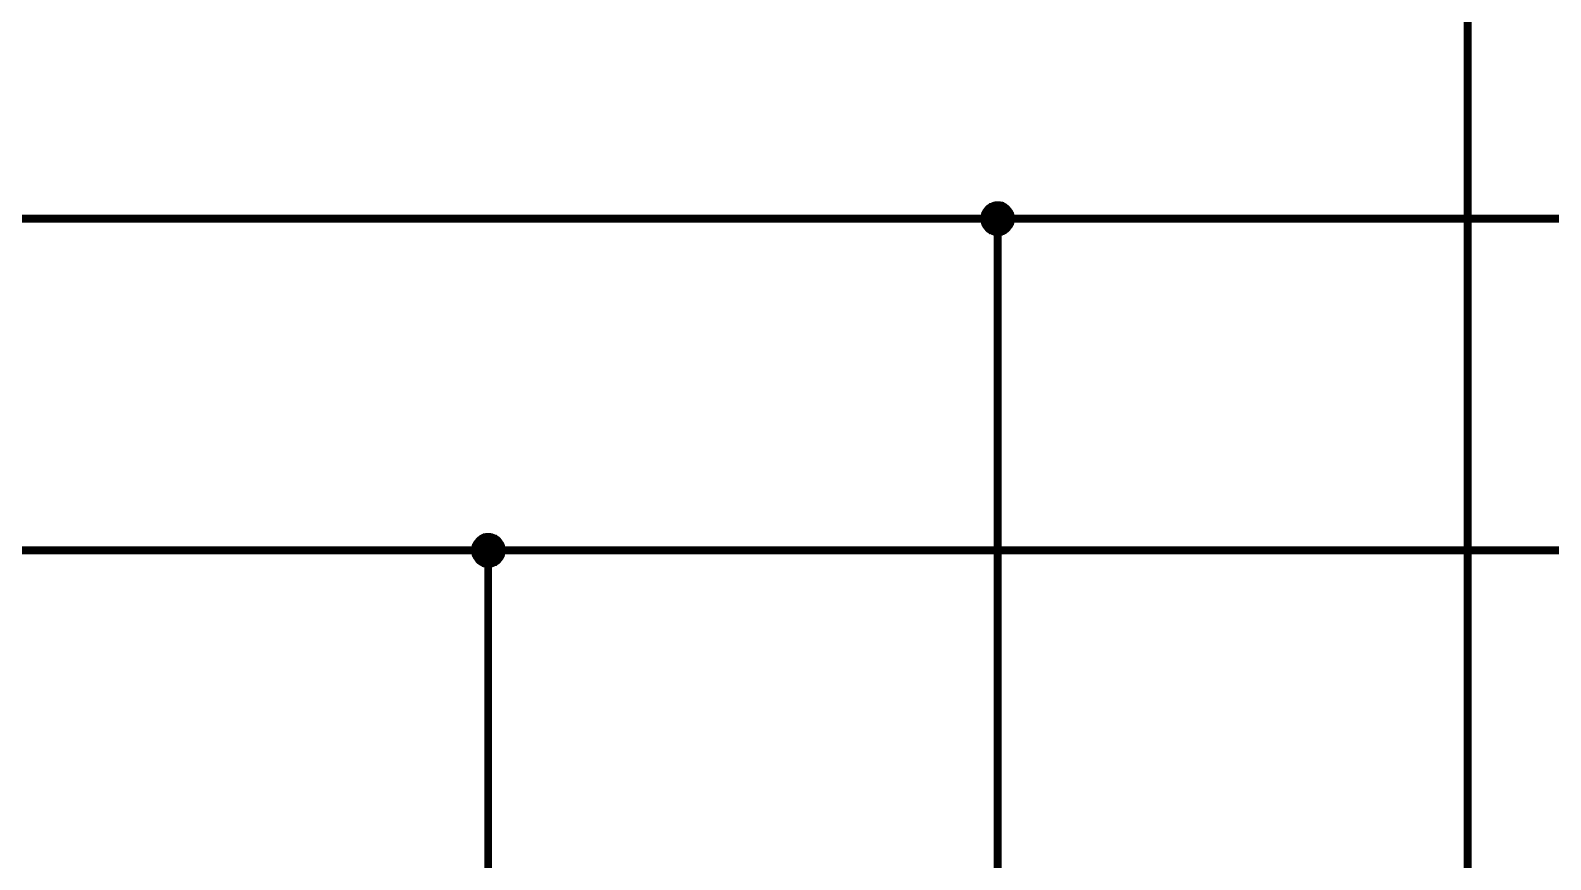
# Model space of a CAD drawing. Header units: millimetres. Extents: x 0 to 420, y 0 to 297.
# Drawn here: x 200.3 to 258.5, y 188.9 to 220.7 of the extents above; entities that cross this region are included whole.
import ezdxf

# ---------------------------------------------------------------- set-up
doc = ezdxf.new("R2010")
doc.units = ezdxf.units.MM
doc.header["$MEASUREMENT"] = 0
doc.layers.add('Sheet', color=255, linetype='Continuous')

msp = doc.modelspace()

# ---------------------------------------------------------------- linework, layer by layer
at = {"layer": 'Sheet', "color": 0}
for points, const_width in [([(255.315, 170.471), (255.315, 228.698)], 0.3), ([(236.824, 213.462), (236.824, 213.492), (236.824, 213.521), (236.824, 213.535), (236.838, 213.565), (236.838, 213.594), (236.853, 213.608), (236.853, 213.638), (236.868, 213.652), (236.868, 213.681), (236.882, 213.711), (236.897, 213.725), (236.911, 213.74), (236.926, 213.769), (236.94, 213.784), (236.955, 213.798), (236.97, 213.827), (236.984, 213.842), (236.999, 213.856), (237.028, 213.871), (237.043, 213.886), (237.072, 213.9), (237.086, 213.915), (237.115, 213.915), (237.13, 213.929), (237.159, 213.944), (237.174, 213.944), (237.203, 213.959), (237.232, 213.959), (237.261, 213.973), (237.276, 213.973), (237.305, 213.973), (237.334, 213.973)], 0.3), ([(236.824, 213.462), (236.824, 213.492), (236.824, 213.521), (236.824, 213.535), (236.838, 213.565), (236.838, 213.594), (236.853, 213.608), (236.853, 213.638), (236.868, 213.652), (236.868, 213.681), (236.882, 213.711), (236.897, 213.725), (236.911, 213.74), (236.926, 213.769), (236.94, 213.784), (236.955, 213.798), (236.97, 213.827), (236.984, 213.842), (236.999, 213.856), (237.028, 213.871), (237.043, 213.886), (237.072, 213.9), (237.086, 213.915), (237.115, 213.915), (237.13, 213.929), (237.159, 213.944), (237.174, 213.944), (237.203, 213.959), (237.232, 213.959), (237.261, 213.973), (237.276, 213.973), (237.305, 213.973), (237.334, 213.973)], 0.3), ([(236.824, 213.462), (236.824, 213.492), (236.824, 213.521), (236.824, 213.535), (236.838, 213.565), (236.838, 213.594), (236.853, 213.608), (236.853, 213.638), (236.868, 213.652), (236.868, 213.681), (236.882, 213.711), (236.897, 213.725), (236.911, 213.74), (236.926, 213.769), (236.94, 213.784), (236.955, 213.798), (236.97, 213.827), (236.984, 213.842), (236.999, 213.856), (237.028, 213.871), (237.043, 213.886), (237.072, 213.9), (237.086, 213.915), (237.115, 213.915), (237.13, 213.929), (237.159, 213.944), (237.174, 213.944), (237.203, 213.959), (237.232, 213.959), (237.261, 213.973), (237.276, 213.973), (237.305, 213.973), (237.334, 213.973)], 0.3), ([(236.824, 213.462), (236.824, 213.492), (236.824, 213.521), (236.824, 213.535), (236.838, 213.565), (236.838, 213.594), (236.853, 213.608), (236.853, 213.638), (236.868, 213.652), (236.868, 213.681), (236.882, 213.711), (236.897, 213.725), (236.911, 213.74), (236.926, 213.769), (236.94, 213.784), (236.955, 213.798), (236.97, 213.827), (236.984, 213.842), (236.999, 213.856), (237.028, 213.871), (237.043, 213.886), (237.072, 213.9), (237.086, 213.915), (237.115, 213.915), (237.13, 213.929), (237.159, 213.944), (237.174, 213.944), (237.203, 213.959), (237.232, 213.959), (237.261, 213.973), (237.276, 213.973), (237.305, 213.973), (237.334, 213.973)], 0.3), ([(236.824, 213.462), (236.824, 213.492), (236.824, 213.521), (236.824, 213.535), (236.838, 213.565), (236.838, 213.594), (236.853, 213.608), (236.853, 213.638), (236.868, 213.652), (236.868, 213.681), (236.882, 213.711), (236.897, 213.725), (236.911, 213.74), (236.926, 213.769), (236.94, 213.784), (236.955, 213.798), (236.97, 213.827), (236.984, 213.842), (236.999, 213.856), (237.028, 213.871), (237.043, 213.886), (237.072, 213.9), (237.086, 213.915), (237.115, 213.915), (237.13, 213.929), (237.159, 213.944), (237.174, 213.944), (237.203, 213.959), (237.232, 213.959), (237.261, 213.973), (237.276, 213.973), (237.305, 213.973), (237.334, 213.973)], 0.3), ([(236.824, 213.462), (236.824, 213.492), (236.824, 213.521), (236.824, 213.535), (236.838, 213.565), (236.838, 213.594), (236.853, 213.608), (236.853, 213.638), (236.868, 213.652), (236.868, 213.681), (236.882, 213.711), (236.897, 213.725), (236.911, 213.74), (236.926, 213.769), (236.94, 213.784), (236.955, 213.798), (236.97, 213.827), (236.984, 213.842), (236.999, 213.856), (237.028, 213.871), (237.043, 213.886), (237.072, 213.9), (237.086, 213.915), (237.115, 213.915), (237.13, 213.929), (237.159, 213.944), (237.174, 213.944), (237.203, 213.959), (237.232, 213.959), (237.261, 213.973), (237.276, 213.973), (237.305, 213.973), (237.334, 213.973)], 0.3), ([(237.334, 213.973), (237.334, 213.973)], 0.3), ([(237.334, 213.973), (237.363, 213.973), (237.393, 213.973), (237.407, 213.973), (237.436, 213.959), (237.465, 213.959), (237.48, 213.944), (237.509, 213.944), (237.524, 213.929), (237.553, 213.915), (237.568, 213.915), (237.597, 213.9), (237.611, 213.886), (237.626, 213.871), (237.655, 213.856), (237.67, 213.842), (237.684, 213.827), (237.699, 213.798), (237.713, 213.784), (237.728, 213.769), (237.743, 213.74), (237.757, 213.725), (237.772, 213.711), (237.786, 213.681), (237.786, 213.652), (237.801, 213.638), (237.801, 213.608), (237.815, 213.594), (237.815, 213.565), (237.83, 213.535), (237.83, 213.521), (237.83, 213.492), (237.83, 213.462)], 0.3), ([(237.334, 213.973), (237.334, 213.973)], 0.3), ([(237.334, 213.973), (237.363, 213.973), (237.393, 213.973), (237.407, 213.973), (237.436, 213.959), (237.465, 213.959), (237.48, 213.944), (237.509, 213.944), (237.524, 213.929), (237.553, 213.915), (237.568, 213.915), (237.597, 213.9), (237.611, 213.886), (237.626, 213.871), (237.655, 213.856), (237.67, 213.842), (237.684, 213.827), (237.699, 213.798), (237.713, 213.784), (237.728, 213.769), (237.743, 213.74), (237.757, 213.725), (237.772, 213.711), (237.786, 213.681), (237.786, 213.652), (237.801, 213.638), (237.801, 213.608), (237.815, 213.594), (237.815, 213.565), (237.83, 213.535), (237.83, 213.521), (237.83, 213.492), (237.83, 213.462)], 0.3), ([(237.334, 213.973), (237.334, 213.973)], 0.3), ([(237.334, 213.973), (237.363, 213.973), (237.393, 213.973), (237.407, 213.973), (237.436, 213.959), (237.465, 213.959), (237.48, 213.944), (237.509, 213.944), (237.524, 213.929), (237.553, 213.915), (237.568, 213.915), (237.597, 213.9), (237.611, 213.886), (237.626, 213.871), (237.655, 213.856), (237.67, 213.842), (237.684, 213.827), (237.699, 213.798), (237.713, 213.784), (237.728, 213.769), (237.743, 213.74), (237.757, 213.725), (237.772, 213.711), (237.786, 213.681), (237.786, 213.652), (237.801, 213.638), (237.801, 213.608), (237.815, 213.594), (237.815, 213.565), (237.83, 213.535), (237.83, 213.521), (237.83, 213.492), (237.83, 213.462)], 0.3), ([(237.334, 213.973), (237.334, 213.973)], 0.3), ([(237.334, 213.973), (237.363, 213.973), (237.393, 213.973), (237.407, 213.973), (237.436, 213.959), (237.465, 213.959), (237.48, 213.944), (237.509, 213.944), (237.524, 213.929), (237.553, 213.915), (237.568, 213.915), (237.597, 213.9), (237.611, 213.886), (237.626, 213.871), (237.655, 213.856), (237.67, 213.842), (237.684, 213.827), (237.699, 213.798), (237.713, 213.784), (237.728, 213.769), (237.743, 213.74), (237.757, 213.725), (237.772, 213.711), (237.786, 213.681), (237.786, 213.652), (237.801, 213.638), (237.801, 213.608), (237.815, 213.594), (237.815, 213.565), (237.83, 213.535), (237.83, 213.521), (237.83, 213.492), (237.83, 213.462)], 0.3), ([(237.334, 213.973), (237.334, 213.973)], 0.3), ([(237.334, 213.973), (237.363, 213.973), (237.393, 213.973), (237.407, 213.973), (237.436, 213.959), (237.465, 213.959), (237.48, 213.944), (237.509, 213.944), (237.524, 213.929), (237.553, 213.915), (237.568, 213.915), (237.597, 213.9), (237.611, 213.886), (237.626, 213.871), (237.655, 213.856), (237.67, 213.842), (237.684, 213.827), (237.699, 213.798), (237.713, 213.784), (237.728, 213.769), (237.743, 213.74), (237.757, 213.725), (237.772, 213.711), (237.786, 213.681), (237.786, 213.652), (237.801, 213.638), (237.801, 213.608), (237.815, 213.594), (237.815, 213.565), (237.83, 213.535), (237.83, 213.521), (237.83, 213.492), (237.83, 213.462)], 0.3), ([(237.334, 213.973), (237.334, 213.973)], 0.3), ([(237.334, 213.973), (237.363, 213.973), (237.393, 213.973), (237.407, 213.973), (237.436, 213.959), (237.465, 213.959), (237.48, 213.944), (237.509, 213.944), (237.524, 213.929), (237.553, 213.915), (237.568, 213.915), (237.597, 213.9), (237.611, 213.886), (237.626, 213.871), (237.655, 213.856), (237.67, 213.842), (237.684, 213.827), (237.699, 213.798), (237.713, 213.784), (237.728, 213.769), (237.743, 213.74), (237.757, 213.725), (237.772, 213.711), (237.786, 213.681), (237.786, 213.652), (237.801, 213.638), (237.801, 213.608), (237.815, 213.594), (237.815, 213.565), (237.83, 213.535), (237.83, 213.521), (237.83, 213.492), (237.83, 213.462)], 0.3), ([(167.232, 213.462), (237.334, 213.462)], 0.3), ([(237.334, 212.952), (237.305, 212.952), (237.276, 212.952), (237.261, 212.952), (237.232, 212.966), (237.203, 212.966), (237.174, 212.981), (237.159, 212.981), (237.13, 212.995), (237.115, 213.01), (237.086, 213.01), (237.072, 213.025), (237.043, 213.039), (237.028, 213.054), (236.999, 213.068), (236.984, 213.083), (236.97, 213.098), (236.955, 213.127), (236.94, 213.141), (236.926, 213.156), (236.911, 213.185), (236.897, 213.2), (236.882, 213.214), (236.868, 213.244), (236.868, 213.273), (236.853, 213.287), (236.853, 213.317), (236.838, 213.331), (236.838, 213.36), (236.824, 213.389), (236.824, 213.404), (236.824, 213.433), (236.824, 213.462)], 0.3), ([(236.824, 213.462), (236.824, 213.462)], 0.3), ([(237.334, 212.952), (237.305, 212.952), (237.276, 212.952), (237.261, 212.952), (237.232, 212.966), (237.203, 212.966), (237.174, 212.981), (237.159, 212.981), (237.13, 212.995), (237.115, 213.01), (237.086, 213.01), (237.072, 213.025), (237.043, 213.039), (237.028, 213.054), (236.999, 213.068), (236.984, 213.083), (236.97, 213.098), (236.955, 213.127), (236.94, 213.141), (236.926, 213.156), (236.911, 213.185), (236.897, 213.2), (236.882, 213.214), (236.868, 213.244), (236.868, 213.273), (236.853, 213.287), (236.853, 213.317), (236.838, 213.331), (236.838, 213.36), (236.824, 213.389), (236.824, 213.404), (236.824, 213.433), (236.824, 213.462)], 0.3), ([(236.824, 213.462), (236.824, 213.462)], 0.3), ([(237.334, 212.952), (237.305, 212.952), (237.276, 212.952), (237.261, 212.952), (237.232, 212.966), (237.203, 212.966), (237.174, 212.981), (237.159, 212.981), (237.13, 212.995), (237.115, 213.01), (237.086, 213.01), (237.072, 213.025), (237.043, 213.039), (237.028, 213.054), (236.999, 213.068), (236.984, 213.083), (236.97, 213.098), (236.955, 213.127), (236.94, 213.141), (236.926, 213.156), (236.911, 213.185), (236.897, 213.2), (236.882, 213.214), (236.868, 213.244), (236.868, 213.273), (236.853, 213.287), (236.853, 213.317), (236.838, 213.331), (236.838, 213.36), (236.824, 213.389), (236.824, 213.404), (236.824, 213.433), (236.824, 213.462)], 0.3), ([(236.824, 213.462), (236.824, 213.462)], 0.3), ([(237.334, 212.952), (237.305, 212.952), (237.276, 212.952), (237.261, 212.952), (237.232, 212.966), (237.203, 212.966), (237.174, 212.981), (237.159, 212.981), (237.13, 212.995), (237.115, 213.01), (237.086, 213.01), (237.072, 213.025), (237.043, 213.039), (237.028, 213.054), (236.999, 213.068), (236.984, 213.083), (236.97, 213.098), (236.955, 213.127), (236.94, 213.141), (236.926, 213.156), (236.911, 213.185), (236.897, 213.2), (236.882, 213.214), (236.868, 213.244), (236.868, 213.273), (236.853, 213.287), (236.853, 213.317), (236.838, 213.331), (236.838, 213.36), (236.824, 213.389), (236.824, 213.404), (236.824, 213.433), (236.824, 213.462)], 0.3), ([(236.824, 213.462), (236.824, 213.462)], 0.3), ([(237.334, 212.952), (237.305, 212.952), (237.276, 212.952), (237.261, 212.952), (237.232, 212.966), (237.203, 212.966), (237.174, 212.981), (237.159, 212.981), (237.13, 212.995), (237.115, 213.01), (237.086, 213.01), (237.072, 213.025), (237.043, 213.039), (237.028, 213.054), (236.999, 213.068), (236.984, 213.083), (236.97, 213.098), (236.955, 213.127), (236.94, 213.141), (236.926, 213.156), (236.911, 213.185), (236.897, 213.2), (236.882, 213.214), (236.868, 213.244), (236.868, 213.273), (236.853, 213.287), (236.853, 213.317), (236.838, 213.331), (236.838, 213.36), (236.824, 213.389), (236.824, 213.404), (236.824, 213.433), (236.824, 213.462)], 0.3), ([(236.824, 213.462), (236.824, 213.462)], 0.3), ([(237.334, 212.952), (237.305, 212.952), (237.276, 212.952), (237.261, 212.952), (237.232, 212.966), (237.203, 212.966), (237.174, 212.981), (237.159, 212.981), (237.13, 212.995), (237.115, 213.01), (237.086, 213.01), (237.072, 213.025), (237.043, 213.039), (237.028, 213.054), (236.999, 213.068), (236.984, 213.083), (236.97, 213.098), (236.955, 213.127), (236.94, 213.141), (236.926, 213.156), (236.911, 213.185), (236.897, 213.2), (236.882, 213.214), (236.868, 213.244), (236.868, 213.273), (236.853, 213.287), (236.853, 213.317), (236.838, 213.331), (236.838, 213.36), (236.824, 213.389), (236.824, 213.404), (236.824, 213.433), (236.824, 213.462)], 0.3), ([(236.824, 213.462), (236.824, 213.462)], 0.3), ([(236.824, 213.462), (236.824, 213.492), (236.824, 213.521), (236.824, 213.535), (236.838, 213.565), (236.838, 213.594), (236.853, 213.608), (236.853, 213.638), (236.868, 213.652), (236.868, 213.681), (236.882, 213.711), (236.897, 213.725), (236.911, 213.74), (236.926, 213.769), (236.94, 213.784), (236.955, 213.798), (236.97, 213.827), (236.984, 213.842), (236.999, 213.856), (237.028, 213.871), (237.043, 213.886), (237.072, 213.9), (237.086, 213.915), (237.115, 213.915), (237.13, 213.929), (237.159, 213.944), (237.174, 213.944), (237.203, 213.959), (237.232, 213.959), (237.261, 213.973), (237.276, 213.973), (237.305, 213.973), (237.334, 213.973)], 0.0991), ([(236.824, 213.462), (236.824, 213.492), (236.824, 213.521), (236.824, 213.535), (236.838, 213.565), (236.838, 213.594), (236.853, 213.608), (236.853, 213.638), (236.868, 213.652), (236.868, 213.681), (236.882, 213.711), (236.897, 213.725), (236.911, 213.74), (236.926, 213.769), (236.94, 213.784), (236.955, 213.798), (236.97, 213.827), (236.984, 213.842), (236.999, 213.856), (237.028, 213.871), (237.043, 213.886), (237.072, 213.9), (237.086, 213.915), (237.115, 213.915), (237.13, 213.929), (237.159, 213.944), (237.174, 213.944), (237.203, 213.959), (237.232, 213.959), (237.261, 213.973), (237.276, 213.973), (237.305, 213.973), (237.334, 213.973)], 0.0991), ([(237.334, 212.952), (237.305, 212.952), (237.276, 212.952), (237.261, 212.952), (237.232, 212.966), (237.203, 212.966), (237.174, 212.981), (237.159, 212.981), (237.13, 212.995), (237.115, 213.01), (237.086, 213.01), (237.072, 213.025), (237.043, 213.039), (237.028, 213.054), (236.999, 213.068), (236.984, 213.083), (236.97, 213.098), (236.955, 213.127), (236.94, 213.141), (236.926, 213.156), (236.911, 213.185), (236.897, 213.2), (236.882, 213.214), (236.868, 213.244), (236.868, 213.273), (236.853, 213.287), (236.853, 213.317), (236.838, 213.331), (236.838, 213.36), (236.824, 213.389), (236.824, 213.404), (236.824, 213.433), (236.824, 213.462)], 0.0991), ([(236.824, 213.462), (236.824, 213.462)], 0.0991), ([(237.334, 212.952), (237.305, 212.952), (237.276, 212.952), (237.261, 212.952), (237.232, 212.966), (237.203, 212.966), (237.174, 212.981), (237.159, 212.981), (237.13, 212.995), (237.115, 213.01), (237.086, 213.01), (237.072, 213.025), (237.043, 213.039), (237.028, 213.054), (236.999, 213.068), (236.984, 213.083), (236.97, 213.098), (236.955, 213.127), (236.94, 213.141), (236.926, 213.156), (236.911, 213.185), (236.897, 213.2), (236.882, 213.214), (236.868, 213.244), (236.868, 213.273), (236.853, 213.287), (236.853, 213.317), (236.838, 213.331), (236.838, 213.36), (236.824, 213.389), (236.824, 213.404), (236.824, 213.433), (236.824, 213.462)], 0.0991), ([(236.824, 213.462), (236.824, 213.462)], 0.0991), ([(237.83, 213.462), (237.83, 213.433), (237.83, 213.404), (237.83, 213.389), (237.815, 213.36), (237.815, 213.331), (237.801, 213.317), (237.801, 213.287), (237.786, 213.273), (237.786, 213.244), (237.772, 213.214), (237.757, 213.2), (237.743, 213.185), (237.728, 213.156), (237.713, 213.141), (237.699, 213.127), (237.684, 213.098), (237.67, 213.083), (237.655, 213.068), (237.626, 213.054), (237.611, 213.039), (237.597, 213.025), (237.568, 213.01), (237.553, 213.01), (237.524, 212.995), (237.509, 212.981), (237.48, 212.981), (237.465, 212.966), (237.436, 212.966), (237.407, 212.952), (237.393, 212.952), (237.363, 212.952), (237.334, 212.952)], 0.3), ([(237.334, 170.471), (237.334, 213.462), (325.126, 213.462)], 0.3), ([(237.83, 213.462), (237.83, 213.433), (237.83, 213.404), (237.83, 213.389), (237.815, 213.36), (237.815, 213.331), (237.801, 213.317), (237.801, 213.287), (237.786, 213.273), (237.786, 213.244), (237.772, 213.214), (237.757, 213.2), (237.743, 213.185), (237.728, 213.156), (237.713, 213.141), (237.699, 213.127), (237.684, 213.098), (237.67, 213.083), (237.655, 213.068), (237.626, 213.054), (237.611, 213.039), (237.597, 213.025), (237.568, 213.01), (237.553, 213.01), (237.524, 212.995), (237.509, 212.981), (237.48, 212.981), (237.465, 212.966), (237.436, 212.966), (237.407, 212.952), (237.393, 212.952), (237.363, 212.952), (237.334, 212.952)], 0.3), ([(237.83, 213.462), (237.83, 213.433), (237.83, 213.404), (237.83, 213.389), (237.815, 213.36), (237.815, 213.331), (237.801, 213.317), (237.801, 213.287), (237.786, 213.273), (237.786, 213.244), (237.772, 213.214), (237.757, 213.2), (237.743, 213.185), (237.728, 213.156), (237.713, 213.141), (237.699, 213.127), (237.684, 213.098), (237.67, 213.083), (237.655, 213.068), (237.626, 213.054), (237.611, 213.039), (237.597, 213.025), (237.568, 213.01), (237.553, 213.01), (237.524, 212.995), (237.509, 212.981), (237.48, 212.981), (237.465, 212.966), (237.436, 212.966), (237.407, 212.952), (237.393, 212.952), (237.363, 212.952), (237.334, 212.952)], 0.3), ([(237.83, 213.462), (237.83, 213.433), (237.83, 213.404), (237.83, 213.389), (237.815, 213.36), (237.815, 213.331), (237.801, 213.317), (237.801, 213.287), (237.786, 213.273), (237.786, 213.244), (237.772, 213.214), (237.757, 213.2), (237.743, 213.185), (237.728, 213.156), (237.713, 213.141), (237.699, 213.127), (237.684, 213.098), (237.67, 213.083), (237.655, 213.068), (237.626, 213.054), (237.611, 213.039), (237.597, 213.025), (237.568, 213.01), (237.553, 213.01), (237.524, 212.995), (237.509, 212.981), (237.48, 212.981), (237.465, 212.966), (237.436, 212.966), (237.407, 212.952), (237.393, 212.952), (237.363, 212.952), (237.334, 212.952)], 0.3), ([(237.83, 213.462), (237.83, 213.433), (237.83, 213.404), (237.83, 213.389), (237.815, 213.36), (237.815, 213.331), (237.801, 213.317), (237.801, 213.287), (237.786, 213.273), (237.786, 213.244), (237.772, 213.214), (237.757, 213.2), (237.743, 213.185), (237.728, 213.156), (237.713, 213.141), (237.699, 213.127), (237.684, 213.098), (237.67, 213.083), (237.655, 213.068), (237.626, 213.054), (237.611, 213.039), (237.597, 213.025), (237.568, 213.01), (237.553, 213.01), (237.524, 212.995), (237.509, 212.981), (237.48, 212.981), (237.465, 212.966), (237.436, 212.966), (237.407, 212.952), (237.393, 212.952), (237.363, 212.952), (237.334, 212.952)], 0.3), ([(237.83, 213.462), (237.83, 213.433), (237.83, 213.404), (237.83, 213.389), (237.815, 213.36), (237.815, 213.331), (237.801, 213.317), (237.801, 213.287), (237.786, 213.273), (237.786, 213.244), (237.772, 213.214), (237.757, 213.2), (237.743, 213.185), (237.728, 213.156), (237.713, 213.141), (237.699, 213.127), (237.684, 213.098), (237.67, 213.083), (237.655, 213.068), (237.626, 213.054), (237.611, 213.039), (237.597, 213.025), (237.568, 213.01), (237.553, 213.01), (237.524, 212.995), (237.509, 212.981), (237.48, 212.981), (237.465, 212.966), (237.436, 212.966), (237.407, 212.952), (237.393, 212.952), (237.363, 212.952), (237.334, 212.952)], 0.3), ([(237.334, 213.973), (237.334, 213.973)], 0.0991), ([(237.334, 213.973), (237.363, 213.973), (237.393, 213.973), (237.407, 213.973), (237.436, 213.959), (237.465, 213.959), (237.48, 213.944), (237.509, 213.944), (237.524, 213.929), (237.553, 213.915), (237.568, 213.915), (237.597, 213.9), (237.611, 213.886), (237.626, 213.871), (237.655, 213.856), (237.67, 213.842), (237.684, 213.827), (237.699, 213.798), (237.713, 213.784), (237.728, 213.769), (237.743, 213.74), (237.757, 213.725), (237.772, 213.711), (237.786, 213.681), (237.786, 213.652), (237.801, 213.638), (237.801, 213.608), (237.815, 213.594), (237.815, 213.565), (237.83, 213.535), (237.83, 213.521), (237.83, 213.492), (237.83, 213.462)], 0.0991), ([(237.334, 213.973), (237.334, 213.973)], 0.0991), ([(237.334, 213.973), (237.363, 213.973), (237.393, 213.973), (237.407, 213.973), (237.436, 213.959), (237.465, 213.959), (237.48, 213.944), (237.509, 213.944), (237.524, 213.929), (237.553, 213.915), (237.568, 213.915), (237.597, 213.9), (237.611, 213.886), (237.626, 213.871), (237.655, 213.856), (237.67, 213.842), (237.684, 213.827), (237.699, 213.798), (237.713, 213.784), (237.728, 213.769), (237.743, 213.74), (237.757, 213.725), (237.772, 213.711), (237.786, 213.681), (237.786, 213.652), (237.801, 213.638), (237.801, 213.608), (237.815, 213.594), (237.815, 213.565), (237.83, 213.535), (237.83, 213.521), (237.83, 213.492), (237.83, 213.462)], 0.0991), ([(237.83, 213.462), (237.83, 213.433), (237.83, 213.404), (237.83, 213.389), (237.815, 213.36), (237.815, 213.331), (237.801, 213.317), (237.801, 213.287), (237.786, 213.273), (237.786, 213.244), (237.772, 213.214), (237.757, 213.2), (237.743, 213.185), (237.728, 213.156), (237.713, 213.141), (237.699, 213.127), (237.684, 213.098), (237.67, 213.083), (237.655, 213.068), (237.626, 213.054), (237.611, 213.039), (237.597, 213.025), (237.568, 213.01), (237.553, 213.01), (237.524, 212.995), (237.509, 212.981), (237.48, 212.981), (237.465, 212.966), (237.436, 212.966), (237.407, 212.952), (237.393, 212.952), (237.363, 212.952), (237.334, 212.952)], 0.0991), ([(237.83, 213.462), (237.83, 213.433), (237.83, 213.404), (237.83, 213.389), (237.815, 213.36), (237.815, 213.331), (237.801, 213.317), (237.801, 213.287), (237.786, 213.273), (237.786, 213.244), (237.772, 213.214), (237.757, 213.2), (237.743, 213.185), (237.728, 213.156), (237.713, 213.141), (237.699, 213.127), (237.684, 213.098), (237.67, 213.083), (237.655, 213.068), (237.626, 213.054), (237.611, 213.039), (237.597, 213.025), (237.568, 213.01), (237.553, 213.01), (237.524, 212.995), (237.509, 212.981), (237.48, 212.981), (237.465, 212.966), (237.436, 212.966), (237.407, 212.952), (237.393, 212.952), (237.363, 212.952), (237.334, 212.952)], 0.0991), ([(237.83, 213.462), (237.83, 213.462), (237.83, 213.462), (237.83, 213.462), (237.83, 213.462), (237.83, 213.462), (237.83, 213.462), (237.83, 213.462), (237.83, 213.462), (237.83, 213.462), (237.83, 213.462), (237.83, 213.462), (237.83, 213.462), (237.83, 213.462), (237.83, 213.462), (237.83, 213.462), (237.83, 213.462), (237.83, 213.462), (237.83, 213.462), (237.83, 213.462), (237.83, 213.462), (237.83, 213.462), (237.83, 213.462), (237.83, 213.462), (237.83, 213.462), (237.83, 213.462), (237.83, 213.462), (237.83, 213.462), (237.83, 213.462), (237.83, 213.462), (237.83, 213.462), (237.83, 213.462), (237.83, 213.462)], 0.3), ([(237.83, 213.462), (237.83, 213.462)], 0.3), ([(237.83, 213.462), (237.83, 213.462), (237.83, 213.462), (237.83, 213.462), (237.83, 213.462), (237.83, 213.462), (237.83, 213.462), (237.83, 213.462), (237.83, 213.462), (237.83, 213.462), (237.83, 213.462), (237.83, 213.462), (237.83, 213.462), (237.83, 213.462), (237.83, 213.462), (237.83, 213.462), (237.83, 213.462), (237.83, 213.462), (237.83, 213.462), (237.83, 213.462), (237.83, 213.462), (237.83, 213.462), (237.83, 213.462), (237.83, 213.462), (237.83, 213.462), (237.83, 213.462), (237.83, 213.462), (237.83, 213.462), (237.83, 213.462), (237.83, 213.462), (237.83, 213.462), (237.83, 213.462), (237.83, 213.462)], 0.3), ([(237.83, 213.462), (237.83, 213.462)], 0.3), ([(237.83, 213.462), (237.83, 213.462), (237.83, 213.462), (237.83, 213.462), (237.83, 213.462), (237.83, 213.462), (237.83, 213.462), (237.83, 213.462), (237.83, 213.462), (237.83, 213.462), (237.83, 213.462), (237.83, 213.462), (237.83, 213.462), (237.83, 213.462), (237.83, 213.462), (237.83, 213.462), (237.83, 213.462), (237.83, 213.462), (237.83, 213.462), (237.83, 213.462), (237.83, 213.462), (237.83, 213.462), (237.83, 213.462), (237.83, 213.462), (237.83, 213.462), (237.83, 213.462), (237.83, 213.462), (237.83, 213.462), (237.83, 213.462), (237.83, 213.462), (237.83, 213.462), (237.83, 213.462), (237.83, 213.462)], 0.3), ([(237.83, 213.462), (237.83, 213.462)], 0.3), ([(237.83, 213.462), (237.83, 213.462), (237.83, 213.462), (237.83, 213.462), (237.83, 213.462), (237.83, 213.462), (237.83, 213.462), (237.83, 213.462), (237.83, 213.462), (237.83, 213.462), (237.83, 213.462), (237.83, 213.462), (237.83, 213.462), (237.83, 213.462), (237.83, 213.462), (237.83, 213.462), (237.83, 213.462), (237.83, 213.462), (237.83, 213.462), (237.83, 213.462), (237.83, 213.462), (237.83, 213.462), (237.83, 213.462), (237.83, 213.462), (237.83, 213.462), (237.83, 213.462), (237.83, 213.462), (237.83, 213.462), (237.83, 213.462), (237.83, 213.462), (237.83, 213.462), (237.83, 213.462), (237.83, 213.462)], 0.3), ([(237.83, 213.462), (237.83, 213.462)], 0.3), ([(237.83, 213.462), (237.83, 213.462), (237.83, 213.462), (237.83, 213.462), (237.83, 213.462), (237.83, 213.462), (237.83, 213.462), (237.83, 213.462), (237.83, 213.462), (237.83, 213.462), (237.83, 213.462), (237.83, 213.462), (237.83, 213.462), (237.83, 213.462), (237.83, 213.462), (237.83, 213.462), (237.83, 213.462), (237.83, 213.462), (237.83, 213.462), (237.83, 213.462), (237.83, 213.462), (237.83, 213.462), (237.83, 213.462), (237.83, 213.462), (237.83, 213.462), (237.83, 213.462), (237.83, 213.462), (237.83, 213.462), (237.83, 213.462), (237.83, 213.462), (237.83, 213.462), (237.83, 213.462), (237.83, 213.462)], 0.3), ([(237.83, 213.462), (237.83, 213.462)], 0.3), ([(237.83, 213.462), (237.83, 213.462), (237.83, 213.462), (237.83, 213.462), (237.83, 213.462), (237.83, 213.462), (237.83, 213.462), (237.83, 213.462), (237.83, 213.462), (237.83, 213.462), (237.83, 213.462), (237.83, 213.462), (237.83, 213.462), (237.83, 213.462), (237.83, 213.462), (237.83, 213.462), (237.83, 213.462), (237.83, 213.462), (237.83, 213.462), (237.83, 213.462), (237.83, 213.462), (237.83, 213.462), (237.83, 213.462), (237.83, 213.462), (237.83, 213.462), (237.83, 213.462), (237.83, 213.462), (237.83, 213.462), (237.83, 213.462), (237.83, 213.462), (237.83, 213.462), (237.83, 213.462), (237.83, 213.462)], 0.3), ([(237.83, 213.462), (237.83, 213.462)], 0.3), ([(237.83, 213.462), (237.83, 213.462), (237.83, 213.462), (237.83, 213.462), (237.83, 213.462), (237.83, 213.462), (237.83, 213.462), (237.83, 213.462), (237.83, 213.462), (237.83, 213.462), (237.83, 213.462), (237.83, 213.462), (237.83, 213.462), (237.83, 213.462), (237.83, 213.462), (237.83, 213.462), (237.83, 213.462), (237.83, 213.462), (237.83, 213.462), (237.83, 213.462), (237.83, 213.462), (237.83, 213.462), (237.83, 213.462), (237.83, 213.462), (237.83, 213.462), (237.83, 213.462), (237.83, 213.462), (237.83, 213.462), (237.83, 213.462), (237.83, 213.462), (237.83, 213.462), (237.83, 213.462), (237.83, 213.462)], 0.0991), ([(237.83, 213.462), (237.83, 213.462)], 0.0991), ([(237.83, 213.462), (237.83, 213.462), (237.83, 213.462), (237.83, 213.462), (237.83, 213.462), (237.83, 213.462), (237.83, 213.462), (237.83, 213.462), (237.83, 213.462), (237.83, 213.462), (237.83, 213.462), (237.83, 213.462), (237.83, 213.462), (237.83, 213.462), (237.83, 213.462), (237.83, 213.462), (237.83, 213.462), (237.83, 213.462), (237.83, 213.462), (237.83, 213.462), (237.83, 213.462), (237.83, 213.462), (237.83, 213.462), (237.83, 213.462), (237.83, 213.462), (237.83, 213.462), (237.83, 213.462), (237.83, 213.462), (237.83, 213.462), (237.83, 213.462), (237.83, 213.462), (237.83, 213.462), (237.83, 213.462)], 0.0991), ([(237.83, 213.462), (237.83, 213.462)], 0.0991), ([(217.34, 200.766), (217.34, 200.796), (217.34, 200.825), (217.34, 200.839), (217.355, 200.869), (217.355, 200.898), (217.37, 200.912), (217.37, 200.942), (217.384, 200.956), (217.384, 200.985), (217.399, 201.014), (217.413, 201.029), (217.428, 201.044), (217.443, 201.073), (217.457, 201.087), (217.472, 201.102), (217.486, 201.131), (217.501, 201.146), (217.515, 201.16), (217.545, 201.175), (217.559, 201.19), (217.574, 201.204), (217.603, 201.219), (217.618, 201.219), (217.647, 201.233), (217.661, 201.248), (217.69, 201.248), (217.705, 201.263), (217.734, 201.263), (217.763, 201.277), (217.778, 201.277), (217.807, 201.277), (217.836, 201.277)], 0.3), ([(217.34, 200.766), (217.34, 200.796), (217.34, 200.825), (217.34, 200.839), (217.355, 200.869), (217.355, 200.898), (217.37, 200.912), (217.37, 200.942), (217.384, 200.956), (217.384, 200.985), (217.399, 201.014), (217.413, 201.029), (217.428, 201.044), (217.443, 201.073), (217.457, 201.087), (217.472, 201.102), (217.486, 201.131), (217.501, 201.146), (217.515, 201.16), (217.545, 201.175), (217.559, 201.19), (217.574, 201.204), (217.603, 201.219), (217.618, 201.219), (217.647, 201.233), (217.661, 201.248), (217.69, 201.248), (217.705, 201.263), (217.734, 201.263), (217.763, 201.277), (217.778, 201.277), (217.807, 201.277), (217.836, 201.277)], 0.3), ([(217.34, 200.766), (217.34, 200.796), (217.34, 200.825), (217.34, 200.839), (217.355, 200.869), (217.355, 200.898), (217.37, 200.912), (217.37, 200.942), (217.384, 200.956), (217.384, 200.985), (217.399, 201.014), (217.413, 201.029), (217.428, 201.044), (217.443, 201.073), (217.457, 201.087), (217.472, 201.102), (217.486, 201.131), (217.501, 201.146), (217.515, 201.16), (217.545, 201.175), (217.559, 201.19), (217.574, 201.204), (217.603, 201.219), (217.618, 201.219), (217.647, 201.233), (217.661, 201.248), (217.69, 201.248), (217.705, 201.263), (217.734, 201.263), (217.763, 201.277), (217.778, 201.277), (217.807, 201.277), (217.836, 201.277)], 0.3), ([(217.34, 200.766), (217.34, 200.796), (217.34, 200.825), (217.34, 200.839), (217.355, 200.869), (217.355, 200.898), (217.37, 200.912), (217.37, 200.942), (217.384, 200.956), (217.384, 200.985), (217.399, 201.014), (217.413, 201.029), (217.428, 201.044), (217.443, 201.073), (217.457, 201.087), (217.472, 201.102), (217.486, 201.131), (217.501, 201.146), (217.515, 201.16), (217.545, 201.175), (217.559, 201.19), (217.574, 201.204), (217.603, 201.219), (217.618, 201.219), (217.647, 201.233), (217.661, 201.248), (217.69, 201.248), (217.705, 201.263), (217.734, 201.263), (217.763, 201.277), (217.778, 201.277), (217.807, 201.277), (217.836, 201.277)], 0.3), ([(217.34, 200.766), (217.34, 200.796), (217.34, 200.825), (217.34, 200.839), (217.355, 200.869), (217.355, 200.898), (217.37, 200.912), (217.37, 200.942), (217.384, 200.956), (217.384, 200.985), (217.399, 201.014), (217.413, 201.029), (217.428, 201.044), (217.443, 201.073), (217.457, 201.087), (217.472, 201.102), (217.486, 201.131), (217.501, 201.146), (217.515, 201.16), (217.545, 201.175), (217.559, 201.19), (217.574, 201.204), (217.603, 201.219), (217.618, 201.219), (217.647, 201.233), (217.661, 201.248), (217.69, 201.248), (217.705, 201.263), (217.734, 201.263), (217.763, 201.277), (217.778, 201.277), (217.807, 201.277), (217.836, 201.277)], 0.3), ([(217.34, 200.766), (217.34, 200.796), (217.34, 200.825), (217.34, 200.839), (217.355, 200.869), (217.355, 200.898), (217.37, 200.912), (217.37, 200.942), (217.384, 200.956), (217.384, 200.985), (217.399, 201.014), (217.413, 201.029), (217.428, 201.044), (217.443, 201.073), (217.457, 201.087), (217.472, 201.102), (217.486, 201.131), (217.501, 201.146), (217.515, 201.16), (217.545, 201.175), (217.559, 201.19), (217.574, 201.204), (217.603, 201.219), (217.618, 201.219), (217.647, 201.233), (217.661, 201.248), (217.69, 201.248), (217.705, 201.263), (217.734, 201.263), (217.763, 201.277), (217.778, 201.277), (217.807, 201.277), (217.836, 201.277)], 0.3), ([(217.34, 200.766), (217.34, 200.796), (217.34, 200.825), (217.34, 200.839), (217.355, 200.869), (217.355, 200.898), (217.37, 200.912), (217.37, 200.942), (217.384, 200.956), (217.384, 200.985), (217.399, 201.014), (217.413, 201.029), (217.428, 201.044), (217.443, 201.073), (217.457, 201.087), (217.472, 201.102), (217.486, 201.131), (217.501, 201.146), (217.515, 201.16), (217.545, 201.175), (217.559, 201.19), (217.574, 201.204), (217.603, 201.219), (217.618, 201.219), (217.647, 201.233), (217.661, 201.248), (217.69, 201.248), (217.705, 201.263), (217.734, 201.263), (217.763, 201.277), (217.778, 201.277), (217.807, 201.277), (217.836, 201.277)], 0.0991), ([(217.34, 200.766), (217.34, 200.796), (217.34, 200.825), (217.34, 200.839), (217.355, 200.869), (217.355, 200.898), (217.37, 200.912), (217.37, 200.942), (217.384, 200.956), (217.384, 200.985), (217.399, 201.014), (217.413, 201.029), (217.428, 201.044), (217.443, 201.073), (217.457, 201.087), (217.472, 201.102), (217.486, 201.131), (217.501, 201.146), (217.515, 201.16), (217.545, 201.175), (217.559, 201.19), (217.574, 201.204), (217.603, 201.219), (217.618, 201.219), (217.647, 201.233), (217.661, 201.248), (217.69, 201.248), (217.705, 201.263), (217.734, 201.263), (217.763, 201.277), (217.778, 201.277), (217.807, 201.277), (217.836, 201.277)], 0.0991), ([(217.836, 201.277), (217.836, 201.277)], 0.3), ([(217.836, 201.277), (217.865, 201.277), (217.895, 201.277), (217.909, 201.277), (217.938, 201.263), (217.968, 201.263), (217.997, 201.248), (218.011, 201.248), (218.04, 201.233), (218.055, 201.219), (218.084, 201.219), (218.099, 201.204), (218.128, 201.19), (218.143, 201.175), (218.172, 201.16), (218.186, 201.146), (218.201, 201.131), (218.215, 201.102), (218.23, 201.087), (218.245, 201.073), (218.259, 201.044), (218.274, 201.029), (218.288, 201.014), (218.303, 200.985), (218.303, 200.956), (218.318, 200.942), (218.318, 200.912), (218.332, 200.898), (218.332, 200.869), (218.347, 200.839), (218.347, 200.825), (218.347, 200.796), (218.347, 200.766)], 0.3), ([(217.836, 201.277), (217.836, 201.277)], 0.3), ([(217.836, 201.277), (217.865, 201.277), (217.895, 201.277), (217.909, 201.277), (217.938, 201.263), (217.968, 201.263), (217.997, 201.248), (218.011, 201.248), (218.04, 201.233), (218.055, 201.219), (218.084, 201.219), (218.099, 201.204), (218.128, 201.19), (218.143, 201.175), (218.172, 201.16), (218.186, 201.146), (218.201, 201.131), (218.215, 201.102), (218.23, 201.087), (218.245, 201.073), (218.259, 201.044), (218.274, 201.029), (218.288, 201.014), (218.303, 200.985), (218.303, 200.956), (218.318, 200.942), (218.318, 200.912), (218.332, 200.898), (218.332, 200.869), (218.347, 200.839), (218.347, 200.825), (218.347, 200.796), (218.347, 200.766)], 0.3), ([(217.836, 201.277), (217.836, 201.277)], 0.3), ([(217.836, 201.277), (217.865, 201.277), (217.895, 201.277), (217.909, 201.277), (217.938, 201.263), (217.968, 201.263), (217.997, 201.248), (218.011, 201.248), (218.04, 201.233), (218.055, 201.219), (218.084, 201.219), (218.099, 201.204), (218.128, 201.19), (218.143, 201.175), (218.172, 201.16), (218.186, 201.146), (218.201, 201.131), (218.215, 201.102), (218.23, 201.087), (218.245, 201.073), (218.259, 201.044), (218.274, 201.029), (218.288, 201.014), (218.303, 200.985), (218.303, 200.956), (218.318, 200.942), (218.318, 200.912), (218.332, 200.898), (218.332, 200.869), (218.347, 200.839), (218.347, 200.825), (218.347, 200.796), (218.347, 200.766)], 0.3), ([(217.836, 201.277), (217.836, 201.277)], 0.3), ([(217.836, 201.277), (217.865, 201.277), (217.895, 201.277), (217.909, 201.277), (217.938, 201.263), (217.968, 201.263), (217.997, 201.248), (218.011, 201.248), (218.04, 201.233), (218.055, 201.219), (218.084, 201.219), (218.099, 201.204), (218.128, 201.19), (218.143, 201.175), (218.172, 201.16), (218.186, 201.146), (218.201, 201.131), (218.215, 201.102), (218.23, 201.087), (218.245, 201.073), (218.259, 201.044), (218.274, 201.029), (218.288, 201.014), (218.303, 200.985), (218.303, 200.956), (218.318, 200.942), (218.318, 200.912), (218.332, 200.898), (218.332, 200.869), (218.347, 200.839), (218.347, 200.825), (218.347, 200.796), (218.347, 200.766)], 0.3), ([(217.836, 201.277), (217.836, 201.277)], 0.3), ([(217.836, 201.277), (217.865, 201.277), (217.895, 201.277), (217.909, 201.277), (217.938, 201.263), (217.968, 201.263), (217.997, 201.248), (218.011, 201.248), (218.04, 201.233), (218.055, 201.219), (218.084, 201.219), (218.099, 201.204), (218.128, 201.19), (218.143, 201.175), (218.172, 201.16), (218.186, 201.146), (218.201, 201.131), (218.215, 201.102), (218.23, 201.087), (218.245, 201.073), (218.259, 201.044), (218.274, 201.029), (218.288, 201.014), (218.303, 200.985), (218.303, 200.956), (218.318, 200.942), (218.318, 200.912), (218.332, 200.898), (218.332, 200.869), (218.347, 200.839), (218.347, 200.825), (218.347, 200.796), (218.347, 200.766)], 0.3), ([(217.836, 201.277), (217.836, 201.277)], 0.3), ([(217.836, 201.277), (217.865, 201.277), (217.895, 201.277), (217.909, 201.277), (217.938, 201.263), (217.968, 201.263), (217.997, 201.248), (218.011, 201.248), (218.04, 201.233), (218.055, 201.219), (218.084, 201.219), (218.099, 201.204), (218.128, 201.19), (218.143, 201.175), (218.172, 201.16), (218.186, 201.146), (218.201, 201.131), (218.215, 201.102), (218.23, 201.087), (218.245, 201.073), (218.259, 201.044), (218.274, 201.029), (218.288, 201.014), (218.303, 200.985), (218.303, 200.956), (218.318, 200.942), (218.318, 200.912), (218.332, 200.898), (218.332, 200.869), (218.347, 200.839), (218.347, 200.825), (218.347, 200.796), (218.347, 200.766)], 0.3), ([(217.836, 201.277), (217.836, 201.277)], 0.0991), ([(217.836, 201.277), (217.865, 201.277), (217.895, 201.277), (217.909, 201.277), (217.938, 201.263), (217.968, 201.263), (217.997, 201.248), (218.011, 201.248), (218.04, 201.233), (218.055, 201.219), (218.084, 201.219), (218.099, 201.204), (218.128, 201.19), (218.143, 201.175), (218.172, 201.16), (218.186, 201.146), (218.201, 201.131), (218.215, 201.102), (218.23, 201.087), (218.245, 201.073), (218.259, 201.044), (218.274, 201.029), (218.288, 201.014), (218.303, 200.985), (218.303, 200.956), (218.318, 200.942), (218.318, 200.912), (218.332, 200.898), (218.332, 200.869), (218.347, 200.839), (218.347, 200.825), (218.347, 200.796), (218.347, 200.766)], 0.0991), ([(217.836, 201.277), (217.836, 201.277)], 0.0991), ([(217.836, 201.277), (217.865, 201.277), (217.895, 201.277), (217.909, 201.277), (217.938, 201.263), (217.968, 201.263), (217.997, 201.248), (218.011, 201.248), (218.04, 201.233), (218.055, 201.219), (218.084, 201.219), (218.099, 201.204), (218.128, 201.19), (218.143, 201.175), (218.172, 201.16), (218.186, 201.146), (218.201, 201.131), (218.215, 201.102), (218.23, 201.087), (218.245, 201.073), (218.259, 201.044), (218.274, 201.029), (218.288, 201.014), (218.303, 200.985), (218.303, 200.956), (218.318, 200.942), (218.318, 200.912), (218.332, 200.898), (218.332, 200.869), (218.347, 200.839), (218.347, 200.825), (218.347, 200.796), (218.347, 200.766)], 0.0991), ([(167.232, 200.766), (217.836, 200.766)], 0.3), ([(217.836, 200.256), (217.807, 200.256), (217.778, 200.256), (217.763, 200.256), (217.734, 200.27), (217.705, 200.27), (217.69, 200.285), (217.661, 200.285), (217.647, 200.299), (217.618, 200.314), (217.603, 200.314), (217.574, 200.329), (217.559, 200.343), (217.545, 200.358), (217.515, 200.372), (217.501, 200.387), (217.486, 200.402), (217.472, 200.431), (217.457, 200.445), (217.443, 200.46), (217.428, 200.489), (217.413, 200.504), (217.399, 200.518), (217.384, 200.548), (217.384, 200.577), (217.37, 200.591), (217.37, 200.62), (217.355, 200.635), (217.355, 200.664), (217.34, 200.693), (217.34, 200.708), (217.34, 200.737), (217.34, 200.766)], 0.3), ([(217.34, 200.766), (217.34, 200.766)], 0.3), ([(217.836, 200.256), (217.807, 200.256), (217.778, 200.256), (217.763, 200.256), (217.734, 200.27), (217.705, 200.27), (217.69, 200.285), (217.661, 200.285), (217.647, 200.299), (217.618, 200.314), (217.603, 200.314), (217.574, 200.329), (217.559, 200.343), (217.545, 200.358), (217.515, 200.372), (217.501, 200.387), (217.486, 200.402), (217.472, 200.431), (217.457, 200.445), (217.443, 200.46), (217.428, 200.489), (217.413, 200.504), (217.399, 200.518), (217.384, 200.548), (217.384, 200.577), (217.37, 200.591), (217.37, 200.62), (217.355, 200.635), (217.355, 200.664), (217.34, 200.693), (217.34, 200.708), (217.34, 200.737), (217.34, 200.766)], 0.3), ([(217.34, 200.766), (217.34, 200.766)], 0.3), ([(217.836, 200.256), (217.807, 200.256), (217.778, 200.256), (217.763, 200.256), (217.734, 200.27), (217.705, 200.27), (217.69, 200.285), (217.661, 200.285), (217.647, 200.299), (217.618, 200.314), (217.603, 200.314), (217.574, 200.329), (217.559, 200.343), (217.545, 200.358), (217.515, 200.372), (217.501, 200.387), (217.486, 200.402), (217.472, 200.431), (217.457, 200.445), (217.443, 200.46), (217.428, 200.489), (217.413, 200.504), (217.399, 200.518), (217.384, 200.548), (217.384, 200.577), (217.37, 200.591), (217.37, 200.62), (217.355, 200.635), (217.355, 200.664), (217.34, 200.693), (217.34, 200.708), (217.34, 200.737), (217.34, 200.766)], 0.3), ([(217.34, 200.766), (217.34, 200.766)], 0.3), ([(217.836, 200.256), (217.807, 200.256), (217.778, 200.256), (217.763, 200.256), (217.734, 200.27), (217.705, 200.27), (217.69, 200.285), (217.661, 200.285), (217.647, 200.299), (217.618, 200.314), (217.603, 200.314), (217.574, 200.329), (217.559, 200.343), (217.545, 200.358), (217.515, 200.372), (217.501, 200.387), (217.486, 200.402), (217.472, 200.431), (217.457, 200.445), (217.443, 200.46), (217.428, 200.489), (217.413, 200.504), (217.399, 200.518), (217.384, 200.548), (217.384, 200.577), (217.37, 200.591), (217.37, 200.62), (217.355, 200.635), (217.355, 200.664), (217.34, 200.693), (217.34, 200.708), (217.34, 200.737), (217.34, 200.766)], 0.3), ([(217.34, 200.766), (217.34, 200.766)], 0.3), ([(217.836, 200.256), (217.807, 200.256), (217.778, 200.256), (217.763, 200.256), (217.734, 200.27), (217.705, 200.27), (217.69, 200.285), (217.661, 200.285), (217.647, 200.299), (217.618, 200.314), (217.603, 200.314), (217.574, 200.329), (217.559, 200.343), (217.545, 200.358), (217.515, 200.372), (217.501, 200.387), (217.486, 200.402), (217.472, 200.431), (217.457, 200.445), (217.443, 200.46), (217.428, 200.489), (217.413, 200.504), (217.399, 200.518), (217.384, 200.548), (217.384, 200.577), (217.37, 200.591), (217.37, 200.62), (217.355, 200.635), (217.355, 200.664), (217.34, 200.693), (217.34, 200.708), (217.34, 200.737), (217.34, 200.766)], 0.3), ([(217.34, 200.766), (217.34, 200.766)], 0.3), ([(217.836, 200.256), (217.807, 200.256), (217.778, 200.256), (217.763, 200.256), (217.734, 200.27), (217.705, 200.27), (217.69, 200.285), (217.661, 200.285), (217.647, 200.299), (217.618, 200.314), (217.603, 200.314), (217.574, 200.329), (217.559, 200.343), (217.545, 200.358), (217.515, 200.372), (217.501, 200.387), (217.486, 200.402), (217.472, 200.431), (217.457, 200.445), (217.443, 200.46), (217.428, 200.489), (217.413, 200.504), (217.399, 200.518), (217.384, 200.548), (217.384, 200.577), (217.37, 200.591), (217.37, 200.62), (217.355, 200.635), (217.355, 200.664), (217.34, 200.693), (217.34, 200.708), (217.34, 200.737), (217.34, 200.766)], 0.3), ([(217.34, 200.766), (217.34, 200.766)], 0.3), ([(217.836, 200.256), (217.807, 200.256), (217.778, 200.256), (217.763, 200.256), (217.734, 200.27), (217.705, 200.27), (217.69, 200.285), (217.661, 200.285), (217.647, 200.299), (217.618, 200.314), (217.603, 200.314), (217.574, 200.329), (217.559, 200.343), (217.545, 200.358), (217.515, 200.372), (217.501, 200.387), (217.486, 200.402), (217.472, 200.431), (217.457, 200.445), (217.443, 200.46), (217.428, 200.489), (217.413, 200.504), (217.399, 200.518), (217.384, 200.548), (217.384, 200.577), (217.37, 200.591), (217.37, 200.62), (217.355, 200.635), (217.355, 200.664), (217.34, 200.693), (217.34, 200.708), (217.34, 200.737), (217.34, 200.766)], 0.0991), ([(217.34, 200.766), (217.34, 200.766)], 0.0991), ([(217.836, 200.256), (217.807, 200.256), (217.778, 200.256), (217.763, 200.256), (217.734, 200.27), (217.705, 200.27), (217.69, 200.285), (217.661, 200.285), (217.647, 200.299), (217.618, 200.314), (217.603, 200.314), (217.574, 200.329), (217.559, 200.343), (217.545, 200.358), (217.515, 200.372), (217.501, 200.387), (217.486, 200.402), (217.472, 200.431), (217.457, 200.445), (217.443, 200.46), (217.428, 200.489), (217.413, 200.504), (217.399, 200.518), (217.384, 200.548), (217.384, 200.577), (217.37, 200.591), (217.37, 200.62), (217.355, 200.635), (217.355, 200.664), (217.34, 200.693), (217.34, 200.708), (217.34, 200.737), (217.34, 200.766)], 0.0991), ([(217.34, 200.766), (217.34, 200.766)], 0.0991), ([(218.347, 200.766), (218.347, 200.737), (218.347, 200.708), (218.347, 200.693), (218.332, 200.664), (218.332, 200.635), (218.318, 200.62), (218.318, 200.591), (218.303, 200.577), (218.303, 200.548), (218.288, 200.518), (218.274, 200.504), (218.259, 200.489), (218.245, 200.46), (218.23, 200.445), (218.215, 200.431), (218.201, 200.402), (218.186, 200.387), (218.172, 200.372), (218.143, 200.358), (218.128, 200.343), (218.099, 200.329), (218.084, 200.314), (218.055, 200.314), (218.04, 200.299), (218.011, 200.285), (217.997, 200.285), (217.968, 200.27), (217.938, 200.27), (217.909, 200.256), (217.895, 200.256), (217.865, 200.256), (217.836, 200.256)], 0.3), ([(217.836, 170.471), (217.836, 200.766), (325.126, 200.766)], 0.3), ([(218.347, 200.766), (218.347, 200.737), (218.347, 200.708), (218.347, 200.693), (218.332, 200.664), (218.332, 200.635), (218.318, 200.62), (218.318, 200.591), (218.303, 200.577), (218.303, 200.548), (218.288, 200.518), (218.274, 200.504), (218.259, 200.489), (218.245, 200.46), (218.23, 200.445), (218.215, 200.431), (218.201, 200.402), (218.186, 200.387), (218.172, 200.372), (218.143, 200.358), (218.128, 200.343), (218.099, 200.329), (218.084, 200.314), (218.055, 200.314), (218.04, 200.299), (218.011, 200.285), (217.997, 200.285), (217.968, 200.27), (217.938, 200.27), (217.909, 200.256), (217.895, 200.256), (217.865, 200.256), (217.836, 200.256)], 0.3), ([(218.347, 200.766), (218.347, 200.737), (218.347, 200.708), (218.347, 200.693), (218.332, 200.664), (218.332, 200.635), (218.318, 200.62), (218.318, 200.591), (218.303, 200.577), (218.303, 200.548), (218.288, 200.518), (218.274, 200.504), (218.259, 200.489), (218.245, 200.46), (218.23, 200.445), (218.215, 200.431), (218.201, 200.402), (218.186, 200.387), (218.172, 200.372), (218.143, 200.358), (218.128, 200.343), (218.099, 200.329), (218.084, 200.314), (218.055, 200.314), (218.04, 200.299), (218.011, 200.285), (217.997, 200.285), (217.968, 200.27), (217.938, 200.27), (217.909, 200.256), (217.895, 200.256), (217.865, 200.256), (217.836, 200.256)], 0.3), ([(218.347, 200.766), (218.347, 200.737), (218.347, 200.708), (218.347, 200.693), (218.332, 200.664), (218.332, 200.635), (218.318, 200.62), (218.318, 200.591), (218.303, 200.577), (218.303, 200.548), (218.288, 200.518), (218.274, 200.504), (218.259, 200.489), (218.245, 200.46), (218.23, 200.445), (218.215, 200.431), (218.201, 200.402), (218.186, 200.387), (218.172, 200.372), (218.143, 200.358), (218.128, 200.343), (218.099, 200.329), (218.084, 200.314), (218.055, 200.314), (218.04, 200.299), (218.011, 200.285), (217.997, 200.285), (217.968, 200.27), (217.938, 200.27), (217.909, 200.256), (217.895, 200.256), (217.865, 200.256), (217.836, 200.256)], 0.3), ([(218.347, 200.766), (218.347, 200.737), (218.347, 200.708), (218.347, 200.693), (218.332, 200.664), (218.332, 200.635), (218.318, 200.62), (218.318, 200.591), (218.303, 200.577), (218.303, 200.548), (218.288, 200.518), (218.274, 200.504), (218.259, 200.489), (218.245, 200.46), (218.23, 200.445), (218.215, 200.431), (218.201, 200.402), (218.186, 200.387), (218.172, 200.372), (218.143, 200.358), (218.128, 200.343), (218.099, 200.329), (218.084, 200.314), (218.055, 200.314), (218.04, 200.299), (218.011, 200.285), (217.997, 200.285), (217.968, 200.27), (217.938, 200.27), (217.909, 200.256), (217.895, 200.256), (217.865, 200.256), (217.836, 200.256)], 0.3), ([(218.347, 200.766), (218.347, 200.737), (218.347, 200.708), (218.347, 200.693), (218.332, 200.664), (218.332, 200.635), (218.318, 200.62), (218.318, 200.591), (218.303, 200.577), (218.303, 200.548), (218.288, 200.518), (218.274, 200.504), (218.259, 200.489), (218.245, 200.46), (218.23, 200.445), (218.215, 200.431), (218.201, 200.402), (218.186, 200.387), (218.172, 200.372), (218.143, 200.358), (218.128, 200.343), (218.099, 200.329), (218.084, 200.314), (218.055, 200.314), (218.04, 200.299), (218.011, 200.285), (217.997, 200.285), (217.968, 200.27), (217.938, 200.27), (217.909, 200.256), (217.895, 200.256), (217.865, 200.256), (217.836, 200.256)], 0.3), ([(218.347, 200.766), (218.347, 200.737), (218.347, 200.708), (218.347, 200.693), (218.332, 200.664), (218.332, 200.635), (218.318, 200.62), (218.318, 200.591), (218.303, 200.577), (218.303, 200.548), (218.288, 200.518), (218.274, 200.504), (218.259, 200.489), (218.245, 200.46), (218.23, 200.445), (218.215, 200.431), (218.201, 200.402), (218.186, 200.387), (218.172, 200.372), (218.143, 200.358), (218.128, 200.343), (218.099, 200.329), (218.084, 200.314), (218.055, 200.314), (218.04, 200.299), (218.011, 200.285), (217.997, 200.285), (217.968, 200.27), (217.938, 200.27), (217.909, 200.256), (217.895, 200.256), (217.865, 200.256), (217.836, 200.256)], 0.0991), ([(218.347, 200.766), (218.347, 200.737), (218.347, 200.708), (218.347, 200.693), (218.332, 200.664), (218.332, 200.635), (218.318, 200.62), (218.318, 200.591), (218.303, 200.577), (218.303, 200.548), (218.288, 200.518), (218.274, 200.504), (218.259, 200.489), (218.245, 200.46), (218.23, 200.445), (218.215, 200.431), (218.201, 200.402), (218.186, 200.387), (218.172, 200.372), (218.143, 200.358), (218.128, 200.343), (218.099, 200.329), (218.084, 200.314), (218.055, 200.314), (218.04, 200.299), (218.011, 200.285), (217.997, 200.285), (217.968, 200.27), (217.938, 200.27), (217.909, 200.256), (217.895, 200.256), (217.865, 200.256), (217.836, 200.256)], 0.0991), ([(218.347, 200.766), (218.347, 200.766), (218.347, 200.766), (218.347, 200.766), (218.347, 200.766), (218.347, 200.766), (218.347, 200.766), (218.347, 200.766), (218.347, 200.766), (218.347, 200.766), (218.347, 200.766), (218.347, 200.766), (218.347, 200.766), (218.347, 200.766), (218.347, 200.766), (218.347, 200.766), (218.347, 200.766), (218.347, 200.766), (218.347, 200.766), (218.347, 200.766), (218.347, 200.766), (218.347, 200.766), (218.347, 200.766), (218.347, 200.766), (218.347, 200.766), (218.347, 200.766), (218.347, 200.766), (218.347, 200.766), (218.347, 200.766), (218.347, 200.766), (218.347, 200.766), (218.347, 200.766), (218.347, 200.766)], 0.3), ([(218.347, 200.766), (218.347, 200.766)], 0.3), ([(218.347, 200.766), (218.347, 200.766), (218.347, 200.766), (218.347, 200.766), (218.347, 200.766), (218.347, 200.766), (218.347, 200.766), (218.347, 200.766), (218.347, 200.766), (218.347, 200.766), (218.347, 200.766), (218.347, 200.766), (218.347, 200.766), (218.347, 200.766), (218.347, 200.766), (218.347, 200.766), (218.347, 200.766), (218.347, 200.766), (218.347, 200.766), (218.347, 200.766), (218.347, 200.766), (218.347, 200.766), (218.347, 200.766), (218.347, 200.766), (218.347, 200.766), (218.347, 200.766), (218.347, 200.766), (218.347, 200.766), (218.347, 200.766), (218.347, 200.766), (218.347, 200.766), (218.347, 200.766), (218.347, 200.766)], 0.3), ([(218.347, 200.766), (218.347, 200.766)], 0.3), ([(218.347, 200.766), (218.347, 200.766), (218.347, 200.766), (218.347, 200.766), (218.347, 200.766), (218.347, 200.766), (218.347, 200.766), (218.347, 200.766), (218.347, 200.766), (218.347, 200.766), (218.347, 200.766), (218.347, 200.766), (218.347, 200.766), (218.347, 200.766), (218.347, 200.766), (218.347, 200.766), (218.347, 200.766), (218.347, 200.766), (218.347, 200.766), (218.347, 200.766), (218.347, 200.766), (218.347, 200.766), (218.347, 200.766), (218.347, 200.766), (218.347, 200.766), (218.347, 200.766), (218.347, 200.766), (218.347, 200.766), (218.347, 200.766), (218.347, 200.766), (218.347, 200.766), (218.347, 200.766), (218.347, 200.766)], 0.3), ([(218.347, 200.766), (218.347, 200.766)], 0.3), ([(218.347, 200.766), (218.347, 200.766), (218.347, 200.766), (218.347, 200.766), (218.347, 200.766), (218.347, 200.766), (218.347, 200.766), (218.347, 200.766), (218.347, 200.766), (218.347, 200.766), (218.347, 200.766), (218.347, 200.766), (218.347, 200.766), (218.347, 200.766), (218.347, 200.766), (218.347, 200.766), (218.347, 200.766), (218.347, 200.766), (218.347, 200.766), (218.347, 200.766), (218.347, 200.766), (218.347, 200.766), (218.347, 200.766), (218.347, 200.766), (218.347, 200.766), (218.347, 200.766), (218.347, 200.766), (218.347, 200.766), (218.347, 200.766), (218.347, 200.766), (218.347, 200.766), (218.347, 200.766), (218.347, 200.766)], 0.3), ([(218.347, 200.766), (218.347, 200.766)], 0.3), ([(218.347, 200.766), (218.347, 200.766), (218.347, 200.766), (218.347, 200.766), (218.347, 200.766), (218.347, 200.766), (218.347, 200.766), (218.347, 200.766), (218.347, 200.766), (218.347, 200.766), (218.347, 200.766), (218.347, 200.766), (218.347, 200.766), (218.347, 200.766), (218.347, 200.766), (218.347, 200.766), (218.347, 200.766), (218.347, 200.766), (218.347, 200.766), (218.347, 200.766), (218.347, 200.766), (218.347, 200.766), (218.347, 200.766), (218.347, 200.766), (218.347, 200.766), (218.347, 200.766), (218.347, 200.766), (218.347, 200.766), (218.347, 200.766), (218.347, 200.766), (218.347, 200.766), (218.347, 200.766), (218.347, 200.766)], 0.3), ([(218.347, 200.766), (218.347, 200.766)], 0.3), ([(218.347, 200.766), (218.347, 200.766), (218.347, 200.766), (218.347, 200.766), (218.347, 200.766), (218.347, 200.766), (218.347, 200.766), (218.347, 200.766), (218.347, 200.766), (218.347, 200.766), (218.347, 200.766), (218.347, 200.766), (218.347, 200.766), (218.347, 200.766), (218.347, 200.766), (218.347, 200.766), (218.347, 200.766), (218.347, 200.766), (218.347, 200.766), (218.347, 200.766), (218.347, 200.766), (218.347, 200.766), (218.347, 200.766), (218.347, 200.766), (218.347, 200.766), (218.347, 200.766), (218.347, 200.766), (218.347, 200.766), (218.347, 200.766), (218.347, 200.766), (218.347, 200.766), (218.347, 200.766), (218.347, 200.766)], 0.3), ([(218.347, 200.766), (218.347, 200.766)], 0.3), ([(218.347, 200.766), (218.347, 200.766), (218.347, 200.766), (218.347, 200.766), (218.347, 200.766), (218.347, 200.766), (218.347, 200.766), (218.347, 200.766), (218.347, 200.766), (218.347, 200.766), (218.347, 200.766), (218.347, 200.766), (218.347, 200.766), (218.347, 200.766), (218.347, 200.766), (218.347, 200.766), (218.347, 200.766), (218.347, 200.766), (218.347, 200.766), (218.347, 200.766), (218.347, 200.766), (218.347, 200.766), (218.347, 200.766), (218.347, 200.766), (218.347, 200.766), (218.347, 200.766), (218.347, 200.766), (218.347, 200.766), (218.347, 200.766), (218.347, 200.766), (218.347, 200.766), (218.347, 200.766), (218.347, 200.766)], 0.0991), ([(218.347, 200.766), (218.347, 200.766)], 0.0991), ([(218.347, 200.766), (218.347, 200.766), (218.347, 200.766), (218.347, 200.766), (218.347, 200.766), (218.347, 200.766), (218.347, 200.766), (218.347, 200.766), (218.347, 200.766), (218.347, 200.766), (218.347, 200.766), (218.347, 200.766), (218.347, 200.766), (218.347, 200.766), (218.347, 200.766), (218.347, 200.766), (218.347, 200.766), (218.347, 200.766), (218.347, 200.766), (218.347, 200.766), (218.347, 200.766), (218.347, 200.766), (218.347, 200.766), (218.347, 200.766), (218.347, 200.766), (218.347, 200.766), (218.347, 200.766), (218.347, 200.766), (218.347, 200.766), (218.347, 200.766), (218.347, 200.766), (218.347, 200.766), (218.347, 200.766)], 0.0991), ([(218.347, 200.766), (218.347, 200.766)], 0.0991)]:
    msp.add_lwpolyline(points, dxfattribs=dict(at, const_width=const_width))
at = {"layer": 'Sheet', "color": 0, "const_width": 0.508}
for points in [[(237.086, 213.471, 1), (237.594, 213.471, 1)], [(217.586, 200.771, 1), (218.094, 200.771, 1)]]:
    msp.add_lwpolyline(points, format="xyb", close=True, dxfattribs=at)

doc.saveas('drawing.dxf')
